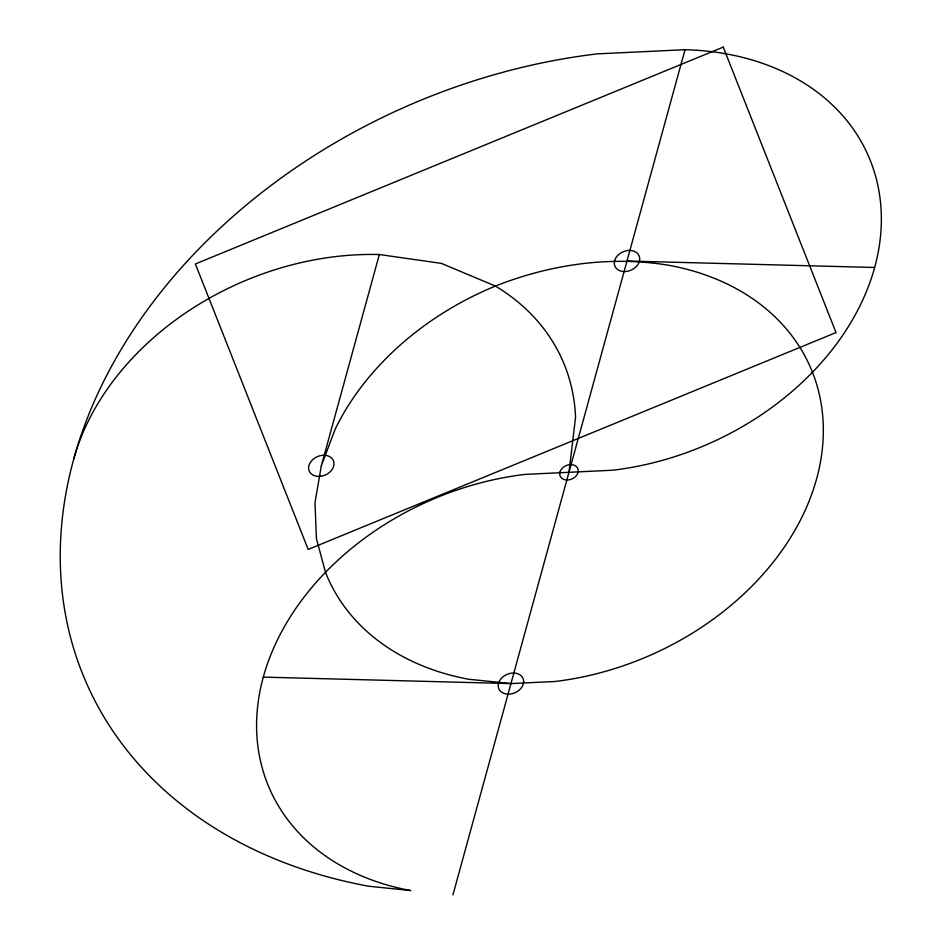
<?xml version="1.0" encoding="UTF-8"?>
<svg xmlns="http://www.w3.org/2000/svg" width="942" height="942" viewBox="0 0 942 942"><rect width="100%" height="100%" fill="white"/><g stroke="black" fill="none" stroke-linecap="round" stroke-linejoin="round"><path stroke-width="1.41" d="M568.98 472.307L575.55 417.388A263.277 200.199 -23.4 0 0 495.398 286.074L441.457 263.395L379.343 254.528A263.277 200.199 -23.4 0 0 73.653 459.343A526.543 400.385 -23.4 0 0 368.675 886.234L410.806 890.567A263.277 200.199 -23.4 0 1 263.289 677.121A263.277 200.199 -23.4 0 1 525.083 474.391L612.865 470.211A263.277 200.199 -23.4 0 0 878.768 249.041A263.277 200.199 -23.4 0 0 685.022 49.702L597.252 53.871A526.543 400.385 -23.4 0 0 73.653 459.343M321.316 465.819L315.005 502.616L316.406 538.483L325.485 572.336A263.277 200.199 -23.4 0 0 468.822 679.264L510.953 683.598L554.838 681.513A263.277 200.199 -23.4 0 0 816.632 478.783A263.277 200.199 -23.4 0 0 669.126 265.338C610.593 255.506 550.316 264.302 495.398 286.074A263.277 200.199 -23.4 0 0 335.152 429.234L321.316 465.819L379.343 254.528M452.925 894.9L685.022 49.702M626.995 261.005L874.659 267.481M263.289 677.121L510.953 683.598M523.646 682.09L523.34 683.927A13.164 10.009 -23.4 0 1 508.044 694.172A13.164 10.009 -23.4 0 1 498.565 683.28L499.26 681.443A13.164 10.009 -23.4 0 1 513.849 673.035A13.164 10.009 -23.4 0 1 523.646 682.09M559.937 472.06L559.701 473.414A9.608 7.312 -23.4 0 0 567.649 480.008A9.608 7.312 -23.4 0 0 578.011 472.543L578.247 471.2A9.608 7.312 -23.4 0 0 571.087 464.594L569.486 464.665A9.608 7.312 -23.4 0 0 559.937 472.06M614.62 260.675L614.302 262.524A13.164 10.009 -23.4 0 0 624.099 271.567A13.164 10.009 -23.4 0 0 638.688 263.159L639.383 261.323A13.164 10.009 -23.4 0 0 629.904 250.442A13.164 10.009 -23.4 0 0 614.62 260.675M723.244 47.1L195.383 263.972L308.175 549.433L836.025 332.561L723.244 47.1M320.61 476.287L318.42 476.393A13.164 10.009 -23.4 0 1 308.929 465.501A13.164 10.009 -23.4 0 1 324.213 455.257L326.321 455.481A13.164 10.009 -23.4 0 1 333.703 466.149A13.164 10.009 -23.4 0 1 320.61 476.287"/></g></svg>
